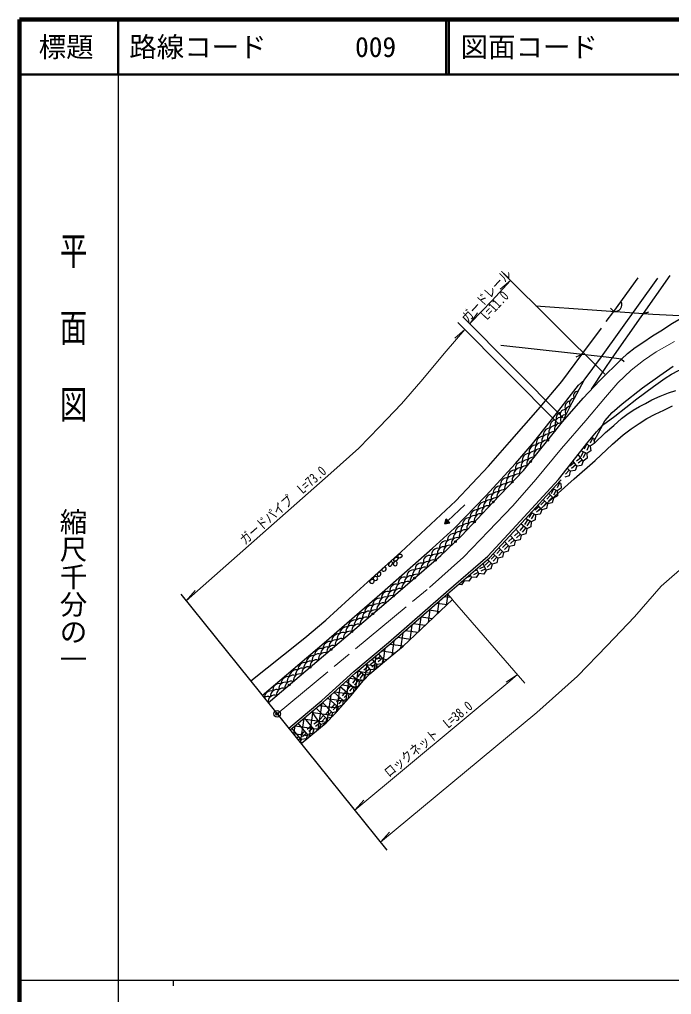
# Model space of a CAD drawing. Units: millimetres, scale not verified. Extents: x 40000 to 680000, y 20000 to 380000.
# Drawn here: x 40000 to 158799, y 202409 to 380000 of the extents above; entities that cross this region are included whole.
import ezdxf
from ezdxf.enums import TextEntityAlignment as Align

# ---------------------------------------------------------------- set-up
doc = ezdxf.new("R2010")
doc.units = ezdxf.units.MM
doc.header["$LTSCALE"] = 1000
doc.header["$PDMODE"] = 32
doc.header["$PDSIZE"] = 500
doc.linetypes.add('CHAIN', pattern=[18.5, 12, -1.5, 3.5, -1.5])
doc.linetypes.add('DASHED', pattern=[7.5, 6, -1.5])
for name, color, linetype, lineweight in [('M-BGD', 7, 'Continuous', 25), ('M-BMK', 2, 'CHAIN', 13), ('M-BMK-OTRS', 5, 'Continuous', 25), ('M-BMK-SRVR', 3, 'Continuous', 25), ('M-STR-HTXT', 7, 'Continuous', 13), ('M-TTL', 2, 'Continuous', 140), ('M-TTL-BAND', 7, 'Continuous', 25), ('M-TTL-LINE', 7, 'Continuous', 50)]:
    doc.layers.add(name, color=color, linetype=linetype, lineweight=lineweight)
doc.layers.add('M-OTRS', color=6, linetype='Continuous')
doc.layers.add('M-TTL-TXT', color=7, linetype='Continuous')
doc.styles.add('@ＭＳ ゴシック', font='')
doc.styles.add('ＭＳ ゴシック', font='')
doc.styles.get('@ＭＳ ゴシック').set_extended_font_data('@MS Gothic')
doc.styles.get('ＭＳ ゴシック').set_extended_font_data('MS Gothic')

msp = doc.modelspace()

# ---------------------------------------------------------------- hatches: boundary and pattern name
at = {"layer": 'M-BGD'}
for points in [[(136173, 303250, -0.41421), (136150, 303461, -0.41421), (136361, 303484, -1)], [(133039, 299354, -0.41421), (133016, 299565, -0.41421), (133227, 299588, -1)], [(129700, 295638, -0.41421), (129696, 295850, -0.41421), (129908, 295854, -1)], [(126236, 292032, -0.41421), (126232, 292244, -0.41421), (126444, 292248, -1)], [(117731, 289053), (117493, 288140), (118418, 288326)], [(122812, 288389, -0.41421), (122805, 288601, -0.41421), (123017, 288607, -1)], [(119330, 284803, -1), (119545, 285011, -0.41421), (119542, 284799, -0.41421)], [(115671, 281397, -0.41421), (115688, 281609, -0.41421), (115899, 281592, -1)], [(111871, 278148, -0.41421), (111887, 278360, -0.41421), (112099, 278343, -1)], [(108070, 274899, -0.41421), (108087, 275111, -0.41421), (108298, 275094, -1)], [(104267, 271654, -0.41421), (104284, 271865, -0.41421), (104495, 271848, -1)], [(100463, 268409, -0.41421), (100479, 268620, -0.41421), (100691, 268604, -1)], [(96659, 265164, -0.41421), (96675, 265375, -0.41421), (96887, 265359, -1)], [(92847, 261928, -0.41421), (92864, 262139, -0.41421), (93076, 262122, -1)], [(89036, 258692, -0.41421), (89053, 258903, -0.41421), (89264, 258886, -1)]]:
    msp.add_hatch(color=256, dxfattribs=at).paths.add_polyline_path(points)

# ---------------------------------------------------------------- linework, layer by layer
for p, q in [((148279, 326840), (152700, 332941)), ((148279, 326840), (147682, 327449)), ((153707, 326469), (154640, 326757)), ((142460, 318974), (141366, 318481)), ((149683, 318120), (150165, 317732)), ((146211, 306098), (144669, 303225)), ((144397, 303765), (143975, 302859)), ((144623, 303660), (144265, 303826)), ((143310, 302616), (142888, 301710)), ((143990, 302300), (143290, 302626)), ((143764, 302405), (143341, 301499)), ((144715, 302790), (143990, 302300)), ((143990, 302300), (144082, 301430)), ((144623, 303660), (144715, 302790)), ((142264, 300173), (141474, 299559)), ((142724, 299580), (141814, 300752)), ((142677, 301257), (142255, 300350)), ((143357, 300940), (142336, 301415)), ((143130, 301046), (142708, 300139)), ((144082, 301430), (143357, 300940)), ((143357, 300940), (143448, 300070)), ((141079, 299253), (140289, 298640)), ((141386, 298858), (140596, 298245)), ((141539, 298660), (140857, 299539)), ((141539, 298660), (141223, 297845)), ((142407, 298765), (141539, 298660)), ((142570, 299778), (141781, 299165)), ((142724, 299580), (142407, 298765)), ((143448, 300070), (142724, 299580)), ((140173, 296885), (139333, 296642)), ((140171, 297911), (139490, 297178)), ((140354, 297741), (139826, 298231)), ((140354, 297741), (140173, 296885)), ((141223, 297845), (140354, 297741)), ((138394, 295605), (137970, 294700)), ((138621, 295499), (138273, 295662)), ((138621, 295499), (138710, 294629)), ((136770, 293346), (136054, 292647)), ((137294, 292810), (136442, 293682)), ((137319, 294486), (136858, 293599)), ((137985, 294141), (137229, 294533)), ((138039, 293268), (137294, 292810)), ((137763, 294256), (137302, 293368)), ((138710, 294629), (137985, 294141)), ((137985, 294141), (138039, 293268)), ((118074, 288689), (121127, 291574)), ((134668, 291291), (133899, 290652)), ((135147, 290714), (134462, 291540)), ((135697, 292298), (134981, 291600)), ((136046, 291940), (135330, 291242)), ((136221, 291762), (135422, 292579)), ((136221, 291762), (135998, 290916)), ((137072, 291964), (136221, 291762)), ((137119, 292988), (136404, 292290)), ((137294, 292810), (137072, 291964)), ((133356, 290152), (132828, 289302)), ((133993, 289756), (133243, 290222)), ((133781, 289888), (133253, 289038)), ((133993, 289756), (133980, 288881)), ((134857, 289888), (133993, 289756)), ((134988, 290906), (134218, 290267)), ((135147, 290714), (134857, 289888)), ((135998, 290916), (135147, 290714)), ((117493, 288140), (117731, 289053)), ((117493, 288140), (118418, 288326)), ((118418, 288326), (117731, 289053)), ((132410, 287207), (131322, 288142)), ((132564, 288877), (132037, 288028)), ((133202, 288482), (132206, 289100)), ((132989, 288613), (132462, 287764)), ((133202, 288482), (133188, 287607)), ((133980, 288881), (133202, 288482)), ((130341, 285041), (129395, 286043)), ((130918, 286615), (130190, 285929)), ((131432, 286070), (130413, 287151)), ((131261, 286252), (130533, 285566)), ((131841, 287696), (131190, 286938)), ((131432, 286070), (131196, 285228)), ((132263, 286345), (131432, 286070)), ((132221, 287370), (131569, 286612)), ((132410, 287207), (132263, 286345)), ((133188, 287607), (132410, 287207)), ((128714, 284536), (128014, 283821)), ((129250, 284012), (128344, 284898)), ((129071, 284186), (128372, 283471)), ((129827, 285586), (129099, 284900)), ((130104, 284199), (129250, 284012)), ((130170, 285223), (129442, 284536)), ((130341, 285041), (130104, 284199)), ((131196, 285228), (130341, 285041)), ((126616, 282391), (125917, 281676)), ((127153, 281866), (126314, 282687)), ((127665, 283463), (126966, 282748)), ((128022, 283114), (127323, 282399)), ((128201, 282939), (127329, 283792)), ((128201, 282939), (127999, 282088)), ((129047, 283161), (128201, 282939)), ((129250, 284012), (129047, 283161)), ((125055, 279721), (124469, 280940)), ((125568, 281318), (124868, 280603)), ((125925, 280969), (125226, 280254)), ((126104, 280794), (125258, 281621)), ((126104, 280794), (125901, 279943)), ((126950, 281016), (126104, 280794)), ((126974, 282041), (126275, 281326)), ((127153, 281866), (126950, 281016)), ((127999, 282088), (127153, 281866)), ((122352, 278421), (122116, 278910)), ((123595, 279297), (122694, 278863)), ((123378, 279747), (122718, 279429)), ((123703, 279071), (123223, 278341)), ((123703, 279071), (123293, 279925)), ((124574, 278991), (123703, 279071)), ((124730, 280397), (123829, 279964)), ((124947, 279947), (124046, 279513)), ((125055, 279721), (124574, 278991)), ((125901, 279943), (125055, 279721)), ((120519, 277040), (120004, 277088)), ((121000, 277771), (120519, 277040)), ((121000, 277771), (120940, 277895)), ((121871, 277690), (121000, 277771)), ((122243, 278646), (121342, 278213)), ((122352, 278421), (121871, 277690)), ((123223, 278341), (122352, 278421)), ((118048, 275327), (117763, 273299)), ((118012, 275369), (118893, 274357)), ((116075, 273688), (117904, 273431)), ((116417, 273984), (116100, 271732)), ((117506, 274929), (118519, 274787)), ((114773, 272558), (114435, 270147)), ((114645, 272446), (116567, 272176)), ((111783, 269963), (113925, 269662)), ((113130, 271132), (112769, 268565)), ((113214, 271204), (115246, 270919)), ((109844, 268279), (109451, 265484)), ((110353, 268721), (112600, 268405)), ((111487, 269705), (111106, 266993)), ((108200, 266853), (107819, 264136)), ((108922, 267479), (111271, 267149)), ((106024, 265001), (108453, 264659)), ((106561, 265454), (106186, 262786)), ((107491, 266237), (109941, 265893)), ((104656, 263080), (103886, 262443)), ((105134, 262503), (104282, 263533)), ((104924, 264074), (104553, 261435)), ((104557, 263764), (106960, 263426)), ((105812, 264037), (105041, 263399)), ((106131, 263652), (105360, 263014)), ((106290, 263459), (105429, 264499)), ((106290, 263459), (105999, 262634)), ((101651, 261315), (101154, 257780)), ((101623, 261291), (103979, 260960)), ((102823, 260590), (101775, 261420)), ((103501, 262124), (102730, 261487)), ((103288, 262695), (102888, 259854)), ((103819, 261739), (103049, 261101)), ((103090, 262528), (105470, 262193)), ((103979, 261546), (103135, 262566)), ((103979, 261546), (103688, 260721)), ((104844, 261678), (103979, 261546)), ((104975, 262695), (104205, 262058)), ((105134, 262503), (104844, 261678)), ((105999, 262634), (105134, 262503)), ((100005, 259868), (99424, 255737)), ((100944, 258252), (99507, 259424)), ((100206, 260047), (102734, 259692)), ((101892, 259414), (100640, 260435)), ((101311, 259888), (100679, 259113)), ((101698, 259572), (101066, 258797)), ((102235, 261056), (101614, 260272)), ((101892, 259414), (101767, 258548)), ((102710, 259723), (101892, 259414)), ((102627, 260745), (102006, 259961)), ((102823, 260590), (102710, 259723)), ((103688, 260721), (102823, 260590)), ((97414, 257554), (100604, 257106)), ((98355, 258394), (97704, 253761)), ((99996, 257089), (98440, 258470)), ((99435, 257587), (98771, 256839)), ((98810, 258801), (101660, 258400)), ((100363, 258726), (99730, 257951)), ((100750, 258410), (100118, 257635)), ((100944, 258252), (100818, 257386)), ((101767, 258548), (100944, 258252)), ((96019, 256307), (99496, 255819)), ((96705, 256921), (96021, 252054)), ((98015, 254836), (96170, 256443)), ((99000, 255968), (97298, 257450)), ((98434, 256460), (97778, 255706)), ((98811, 256132), (98155, 255378)), ((99000, 255968), (98847, 255106)), ((99834, 256230), (99000, 255968)), ((99809, 257255), (99145, 256507)), ((99996, 257089), (99834, 256230)), ((100818, 257386), (99996, 257089)), ((93419, 254071), (92752, 249324)), ((95947, 252667), (94028, 254587)), ((95057, 255460), (94384, 250673)), ((94591, 255065), (98376, 254533)), ((97030, 253705), (95217, 255596)), ((96511, 254246), (95789, 253554)), ((97449, 255329), (96793, 254575)), ((97862, 253975), (97030, 253705)), ((97826, 255001), (97170, 254246)), ((98015, 254836), (97862, 253975)), ((98847, 255106), (98015, 254836)), ((91781, 252681), (91167, 248315)), ((91673, 252590), (95955, 251988)), ((93655, 250749), (91944, 252820)), ((93132, 253828), (97221, 253253)), ((94886, 251606), (93262, 253938)), ((94458, 252222), (93637, 251650)), ((95417, 253197), (94710, 252490)), ((95770, 252844), (95063, 252137)), ((95947, 252667), (95735, 251818)), ((96800, 252861), (95947, 252667)), ((96857, 253886), (96135, 253193)), ((97030, 253705), (96800, 252861)), ((91343, 248838), (89656, 250879)), ((90143, 251292), (89939, 249840)), ((90214, 251352), (94481, 250752)), ((92499, 249794), (90800, 251850)), ((93178, 251327), (92407, 250690)), ((93496, 250942), (92725, 250305)), ((93655, 250749), (93364, 249924)), ((94528, 250809), (93655, 250749)), ((94743, 251812), (93923, 251240)), ((94886, 251606), (94528, 250809)), ((95735, 251818), (94886, 251606)), ((89841, 249962), (92988, 249519)), ((90865, 249416), (90514, 249126)), ((91184, 249031), (90827, 248737)), ((91343, 248838), (91161, 248323)), ((92021, 250372), (91250, 249735)), ((92208, 248969), (91343, 248838)), ((92340, 249986), (91569, 249349)), ((92499, 249794), (92208, 248969)), ((93364, 249924), (92499, 249794)), ((91151, 248335), (91496, 248286))]:
    msp.add_line(p, q, dxfattribs=at)
at = {"layer": 'M-BGD', "linetype": 'DASHED'}
msp.add_line((142460, 318974), (148279, 326840), dxfattribs=at)
at = {"layer": 'M-BGD'}
for points in [[(138956, 306710), (140720, 310247), (142860, 314321), (146049, 318580), (156318, 332875)], [(144199, 312650), (146578, 316252), (148006, 318341), (158533, 333350)], [(134087, 327843), (144333, 327111), (155387, 326354), (161456, 326018)], [(85338, 255553), (96620, 265131), (107245, 274194), (116793, 282356), (120527, 285958), (126234, 292030), (131846, 297872), (138956, 306710), (142687, 311057), (145711, 314242), (149683, 318120), (146879, 318489), (140419, 319198), (127674, 320628)], [(82126, 259542), (88121, 264274), (91968, 267395), (95838, 270581), (100043, 274504), (104726, 278745), (109459, 282994), (119489, 292321), (125452, 298613), (129305, 303039), (134493, 308950), (138807, 314036), (142460, 318974)], [(89076, 250911), (95060, 255987), (100921, 261222), (107242, 266551), (117750, 275671), (125353, 282232), (131217, 288619), (138230, 296206), (143623, 303048), (145145, 304893), (146211, 306098), (146665, 306919), (147964, 308401), (149781, 309973), (153519, 312889), (156661, 315148), (159125, 316863)], [(146211, 306098), (148454, 307758), (152481, 310886), (155506, 313163), (157657, 314646), (158815, 315372), (160084, 316043), (160934, 316381), (162451, 316897), (163605, 317188), (165608, 317588), (166804, 317707), (168218, 317750), (169979, 317729), (171231, 317679), (172743, 317532), (174729, 317180), (182312, 315617), (183683, 315307), (185625, 314667), (188398, 313534), (193997, 310807), (196001, 310128)], [(84206, 256887), (95486, 266464), (106074, 275644), (115231, 283694), (119236, 287361), (124966, 293235), (130367, 299151), (133490, 302724), (137847, 308250), (141881, 313369), (142860, 314321)], [(144715, 302790), (146750, 304776), (148261, 306069), (149689, 307302), (150632, 308052), (151818, 308850), (152980, 309528), (154045, 310084), (155223, 310717), (156724, 311406), (158224, 311975), (159579, 312446)], [(134622, 290569), (141059, 296321), (144915, 299654), (148046, 302647), (150010, 304357), (151429, 305421), (152910, 306424), (154305, 307303), (155809, 308117), (157395, 308843), (159000, 309607)], [(89335, 250606), (95323, 255686), (101183, 260920), (107502, 266247), (118012, 275369), (125632, 281944), (131512, 288348), (138535, 295946), (138711, 296169)], [(91312, 248134), (95855, 251888), (97534, 253566), (100428, 256890), (102599, 259551), (103810, 260819), (106876, 263357), (109908, 265861), (113110, 268887), (116706, 272308), (118893, 274357)]]:
    msp.add_lwpolyline(points, dxfattribs=at)
at = {"layer": 'M-BGD', "linetype": 'DASHED'}
msp.add_lwpolyline([(149683, 318120), (150790, 319174), (152179, 320283), (153552, 321193), (155331, 322406), (156876, 323317), (158966, 324703), (160131, 325360), (160835, 325710), (161456, 326018)], dxfattribs=at)
at = {"layer": 'M-BGD'}
for points in [[(109613, 282547), (109716, 282298), (109533, 282055), (109320, 281903), (109004, 282018), (108998, 282249), (109035, 282531), (109259, 282630), (109482, 282615)], [(107869, 281227), (107676, 281240), (107353, 280964), (107232, 280810), (107216, 280560), (107357, 280402), (107541, 280406), (107703, 280543), (107845, 280693), (107968, 280837), (108013, 281026)], [(108598, 281322), (108249, 281205), (108111, 280930), (108144, 280689), (108336, 280547), (108503, 280514), (108740, 280639), (108819, 280868), (108811, 281114)], [(108386, 281339), (108199, 281401), (108187, 281653), (108403, 281921), (108594, 282050), (108830, 282094), (108932, 281934), (108976, 281803), (108704, 281466)], [(105630, 279324), (105388, 279228), (105234, 279067), (105186, 278932), (105218, 278681), (105375, 278592), (105535, 278609), (105656, 278676), (105801, 278808), (105839, 278986), (105857, 279110), (105813, 279211)], [(106687, 280218), (106464, 280172), (106232, 280015), (106045, 279810), (106004, 279690), (106067, 279588), (106264, 279514), (106411, 279504), (106601, 279567), (106710, 279657), (106780, 279848), (106838, 280006), (106810, 280092)], [(104361, 278068), (104115, 277967), (103882, 277882), (103808, 277713), (103778, 277505), (104057, 277336), (104271, 277298), (104498, 277374), (104591, 277489), (104705, 277691), (104607, 277872), (104465, 278022)], [(104778, 278556), (104629, 278448), (104459, 278303), (104465, 278022), (104689, 277882), (104871, 277817), (105080, 277888), (105280, 278096), (105233, 278257), (105184, 278495), (105014, 278566)]]:
    msp.add_lwpolyline(points, close=True, dxfattribs=at)
for centre in [(136267, 303367), (133133, 299471), (129804, 295746), (126340, 292140), (122915, 288498), (119438, 284907), (115785, 281495), (111985, 278246), (108184, 274997), (104381, 271751), (100577, 268506), (96773, 265261), (92961, 262025), (89150, 258789)]:
    msp.add_circle(centre, 150, dxfattribs=at)
for centre, radius, start, end in [((148513, 328055), 1237, 259.12569, 29.01551), ((141135, 310097), 927, 90.42811, 215.28342), ((141717, 311519), 769, 84.54512, 220.04207), ((140523, 309393), 1147, 100.69632, 206.15908), ((140428, 308579), 984, 92.902, 214.09782), ((138631, 306502), 1028, 86.61828, 205.33719), ((138928, 307355), 1182, 105.68501, 193.59287), ((139327, 308069), 835, 78.51551, 220.37635), ((139536, 307069), 961, 85.37782, 217.57841), ((136735, 304257), 1324, 91.31177, 189.39716), ((137710, 304772), 1290, 90.38147, 191.98382), ((137804, 305926), 1152, 91.25537, 197.41392), ((138606, 305335), 1160, 81.66784, 200.69746), ((135384, 302807), 1235, 87.8981, 196.07073), ((136398, 303261), 1244, 87.7085, 194.65679), ((137352, 303777), 1160, 81.66784, 200.69746), ((134054, 301282), 1192, 83.10126, 197.25262), ((135201, 301657), 1289, 90.29527, 192.07003), ((136099, 302218), 1160, 81.66784, 200.69746), ((132783, 299761), 1176, 83.49573, 197.94986), ((133591, 299102), 1160, 81.66784, 200.69746), ((133878, 300155), 1234, 87.05956, 195.30573), ((134845, 300660), 1160, 81.66784, 200.69746), ((131550, 298199), 1205, 84.55667, 192.58685), ((132289, 297553), 1159, 79.236, 198.36057), ((132596, 298617), 1216, 85.69568, 194.28641), ((129851, 295701), 1185, 78.62084, 193.68323), ((130290, 296640), 1299, 86.28033, 185.1809), ((130921, 296059), 1160, 76.63722, 195.66684), ((131262, 297121), 1206, 82.60932, 192.33971), ((127713, 293607), 1456, 93.26246, 180.16429), ((128510, 294216), 1220, 81.0751, 191.22896), ((128894, 295249), 1277, 85.40417, 188.47843), ((129536, 294617), 1160, 76.63722, 195.66684), ((126285, 292196), 1408, 91.11688, 181.96753), ((127158, 292742), 1246, 82.83806, 189.72872), ((128150, 293175), 1160, 76.63722, 195.66684), ((124852, 290800), 1347, 88.92703, 184.97105), ((125398, 290281), 1160, 77.25786, 196.28748), ((125788, 291286), 1253, 83.50168, 189.68574), ((126770, 291731), 1160, 76.89923, 195.93027), ((122934, 288480), 1165, 77.66064, 195.8847), ((123406, 289364), 1323, 85.47003, 183.72914), ((124029, 288824), 1160, 77.25786, 196.28748), ((124431, 289818), 1264, 84.45465, 189.09069), ((120720, 286455), 1350, 89.0279, 182.93486), ((121614, 286975), 1202, 80.44845, 192.37694), ((122049, 287963), 1316, 88.43677, 186.91882), ((122659, 287366), 1160, 77.25786, 196.28748), ((119214, 285128), 1267, 82.84151, 185.55872), ((120222, 285537), 1201, 79.54527, 190.47395), ((121275, 285913), 1160, 76.52652, 195.57874), ((117704, 283822), 1209, 78.12042, 187.81597), ((118407, 283095), 1160, 74.45202, 193.48164), ((118792, 284136), 1208, 78.1225, 189.81116), ((119846, 284483), 1160, 74.45202, 193.48164), ((114719, 281233), 1138, 72.07895, 194.1052), ((115875, 281391), 1227, 76.99008, 185.21999), ((116261, 282480), 1203, 78.23902, 187.85229), ((116923, 281720), 1160, 72.15009, 191.21951), ((117300, 282801), 1169, 75.08455, 190.56755), ((113272, 279788), 1217, 73.62787, 184.18686), ((114512, 279906), 1381, 84.12686, 176.92415), ((115408, 280397), 1160, 71.01069, 190.04031), ((111759, 278527), 1210, 75.69884, 187.2372), ((112367, 277798), 1160, 71.01069, 190.04031), ((112885, 278731), 1273, 78.77083, 182.28018), ((113887, 279098), 1160, 71.01069, 190.04031), ((108671, 275998), 1167, 73.48699, 191.5214), ((109807, 276176), 1238, 76.65679, 184.39422), ((110149, 277289), 1160, 69.30577, 188.54318), ((110847, 276499), 1160, 71.01069, 190.04031), ((111425, 277362), 1332, 81.86223, 179.18878), ((107134, 274646), 1186, 70.61198, 185.64571), ((108410, 274732), 1359, 83.1262, 177.9011), ((109327, 275199), 1160, 71.01069, 190.04031), ((105150, 272390), 1159, 70.79849, 190.12841), ((105596, 273382), 1202, 72.692, 185.278), ((106285, 272601), 1160, 70.94864, 189.97826), ((106745, 273602), 1219, 75.38826, 185.57699), ((107806, 273900), 1160, 70.98698, 190.01662), ((102675, 270706), 1266, 80.07455, 184.47214), ((103664, 271050), 1187, 73.0661, 187.8608), ((104176, 272007), 1284, 80.02813, 182.38863), ((104763, 271303), 1160, 70.94864, 189.97826), ((101202, 269258), 1366, 81.11019, 175.35065), ((102240, 269638), 1275, 78.78576, 182.14114), ((103241, 270005), 1160, 70.94864, 189.97826), ((99014, 267257), 1122, 67.40711, 193.51978), ((99724, 267923), 1450, 85.39545, 172.59654), ((100198, 267409), 1160, 70.94864, 189.97826), ((100600, 268478), 1170, 71.77037, 189.15652), ((101720, 268707), 1160, 70.94864, 189.97826), ((96650, 265392), 1334, 81.33086, 178.38827), ((97683, 265735), 1282, 79.19641, 181.67796), ((98253, 266709), 1401, 88.64445, 179.92694), ((98676, 266111), 1160, 70.94864, 189.97826), ((95072, 264118), 1334, 79.43593, 176.60222), ((95629, 263518), 1160, 70.81719, 189.84681), ((96128, 264476), 1252, 77.36677, 183.37615), ((97154, 264814), 1160, 70.89608, 189.92576), ((92033, 261575), 1306, 80.40593, 180.39238), ((93036, 261937), 1213, 74.80116, 185.86285), ((93676, 262770), 1428, 87.41301, 176.31021), ((94105, 262223), 1160, 70.81719, 189.84681), ((94486, 263319), 1152, 70.11525, 190.54876), ((90550, 260190), 1388, 82.65687, 174.91212), ((91515, 260639), 1216, 75.01169, 185.65232), ((92580, 260929), 1160, 70.81719, 189.84681), ((88995, 258986), 1338, 82.58167, 179.31243), ((89531, 258340), 1160, 70.81719, 189.84681), ((89915, 259433), 1154, 70.26275, 190.40126), ((91056, 259635), 1160, 70.81719, 189.84681), ((85881, 256434), 1279, 77.38935, 178.54026), ((86951, 256734), 1234, 75.71628, 183.95386), ((87351, 257840), 1202, 75.25333, 187.54548), ((88006, 257046), 1160, 70.81719, 189.84681), ((88419, 258105), 1176, 72.12382, 188.54019), ((85343, 255445), 1262, 72.63823, 125.92183), ((86459, 255777), 1143, 69.33028, 191.33373)]:
    msp.add_arc(centre, radius, start, end, dxfattribs=at)
at = {"layer": 'M-BMK'}
msp.add_lwpolyline([(86959, 253540), (114684, 276532), (120904, 282077), (125453, 286777), (129899, 291439), (134090, 296230), (138733, 301837), (143165, 306965), (146793, 311213), (148999, 313834), (151468, 316104), (153717, 317887), (156006, 319476), (157947, 320543), (159341, 321373)], dxfattribs=at)
at = {"layer": 'M-BMK-OTRS'}
msp.add_line((106980, 228678), (69435, 275301), dxfattribs=at)
at = {"layer": 'M-BMK-SRVR'}
msp.add_circle((86959, 253540), 600, dxfattribs=at)
at = {"layer": 'M-OTRS'}
msp.add_point((86959, 253540), dxfattribs=at)
at = {"layer": 'M-STR-HTXT'}
for p, q in [((129477, 332472), (127587, 330905)), ((128148, 333793), (146631, 315422)), ((120793, 325856), (139077, 307421)), ((122050, 324589), (123460, 326599)), ((121148, 323546), (119300, 321930)), ((119878, 324825), (138090, 306474)), ((70389, 274116), (71986, 275981)), ((118919, 274292), (132092, 259114)), ((130725, 260689), (128683, 259326)), ((101073, 236014), (102726, 237829)), ((105777, 230172), (107431, 231987))]:
    msp.add_line(p, q, dxfattribs=at)
for points in [[(122050, 324589), (122306, 324886), (126088, 328753), (129477, 332472)], [(70389, 274116), (96750, 297385), (101848, 301930), (105623, 305830), (109590, 309990), (113147, 314056), (117738, 319599), (121148, 323546)], [(105777, 230172), (134248, 253782), (141693, 260420), (147086, 265992), (152054, 271201), (156937, 276783), (161728, 280993)], [(101073, 236014), (129357, 259469), (130725, 260689)]]:
    msp.add_lwpolyline(points, dxfattribs=at)
at = {"layer": 'M-TTL'}
for p, q in [((40000, 380000), (40000, 20000)), ((680000, 380000), (40000, 380000))]:
    msp.add_line(p, q, dxfattribs=at)
at = {"layer": 'M-TTL-BAND'}
for p, q in [((58000, 370000), (58000, 20000)), ((40000, 205000), (579000, 205000)), ((68000, 205000), (68000, 204000))]:
    msp.add_line(p, q, dxfattribs=at)
at = {"layer": 'M-TTL-LINE'}
for p, q in [((58000, 380000), (58000, 370000)), ((117750, 380000), (117750, 370000)), ((118250, 380000), (118250, 370000)), ((40000, 370000), (680000, 370000))]:
    msp.add_line(p, q, dxfattribs=at)

# ---------------------------------------------------------------- texts
at = {"layer": 'M-STR-HTXT', "style": 'ＭＳ ゴシック', "width": 0.8}
for s, rotation, p in [('ガードレール', 47.66, (126126, 328718)), ('ガードパイプ\u3000L=73.0', 41.435, (88945, 290427)), ('ロックネット\u3000L=38.0', 39.668, (115372, 247805))]:
    msp.add_text(s, height=1833, rotation=rotation, dxfattribs=at).set_placement(p, align=Align.BOTTOM_CENTER)
msp.add_text('L=11.0', height=1833, rotation=46.383, dxfattribs=at).set_placement((125910, 328564), align=Align.TOP_CENTER)
at = {"layer": 'M-TTL-BAND', "style": '@ＭＳ ゴシック', "width": 1.4}
msp.add_text('平  面  図', height=3666, rotation=270, dxfattribs=at).set_placement((49777, 306475), align=Align.MIDDLE_RIGHT)
at = {"layer": 'M-TTL-BAND', "style": '@ＭＳ ゴシック'}
msp.add_text('縮尺千分の一', height=3666, rotation=270, dxfattribs=at).set_placement((49777, 261030), align=Align.MIDDLE_RIGHT)
at = {"layer": 'M-TTL-TXT', "style": 'ＭＳ ゴシック'}
msp.add_text('標題', height=3666, dxfattribs=at).set_placement((48500, 375000), align=Align.MIDDLE_CENTER)
for s, p in [('路線コード', (60000, 375000)), ('009', (101142, 375000)), ('図面コード', (120380, 375000))]:
    msp.add_text(s, height=3666, dxfattribs=at).set_placement(p, align=Align.MIDDLE_LEFT)

doc.saveas('drawing.dxf')
